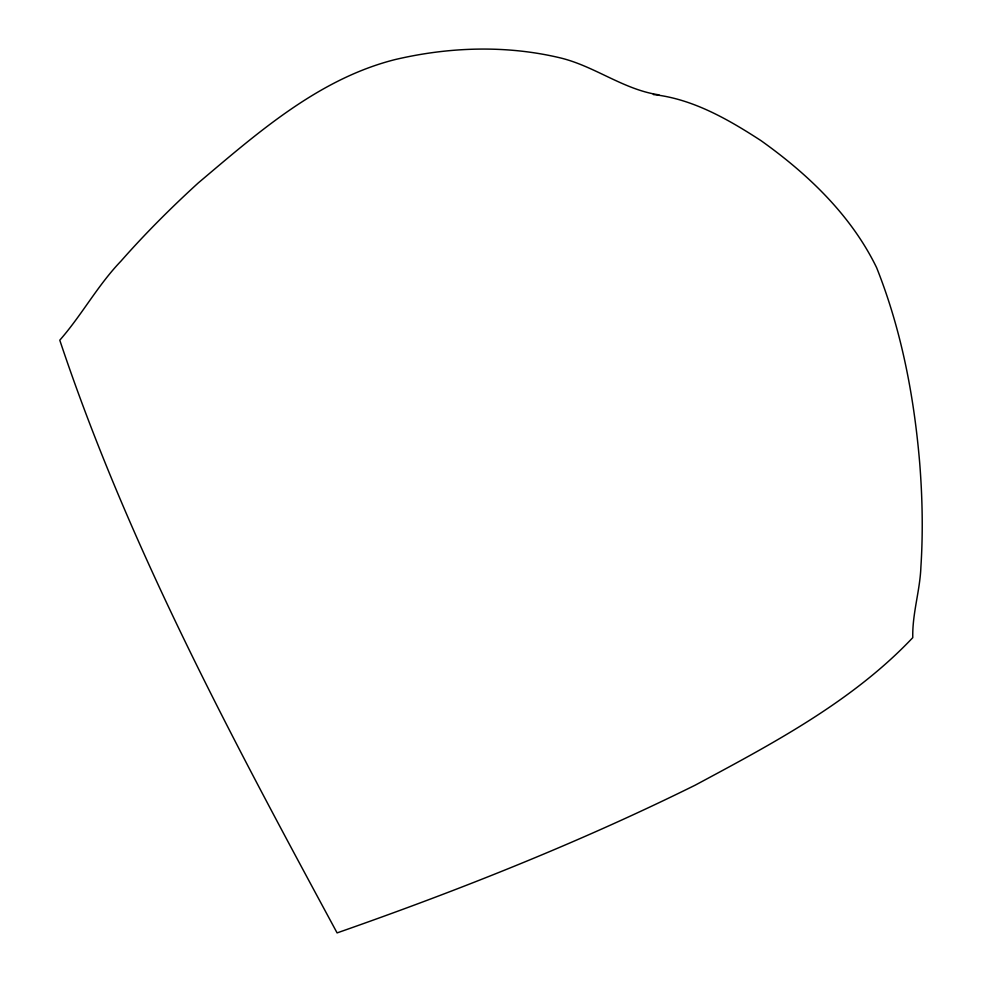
<?xml version="1.0" encoding="UTF-8"?>
<svg xmlns="http://www.w3.org/2000/svg" width="982" height="982" viewBox="0 0 982 982"><rect width="100%" height="100%" fill="white"/><g stroke="black" fill="none" stroke-linecap="round" stroke-linejoin="round"><path stroke-width="1.47" d="M653.325 94.542C692.715 98.851 728.227 119.362 760.903 140.573C807.818 173.937 851.247 215.365 876.644 267.718C901.451 330.062 914.119 396.581 919.717 463.258C922.417 497.69 923.129 532.293 920.907 566.761C920.06 590.673 912.192 613.64 912.781 637.637C852.278 701.664 772.159 743.828 695.268 785.134C579.392 842.458 459.036 890.257 337.096 932.9C233.495 741.029 128.973 547.625 59.779 340.189C81.788 315.099 97.684 285.332 120.933 261.151C145.176 233.618 171.163 207.656 198.254 182.947C257.223 133.159 318.561 78.83 395.12 59.571C448.86 46.94 505.656 44.963 559.568 57.717C594.306 65.819 623.226 89.608 658.959 94.849"/></g></svg>
